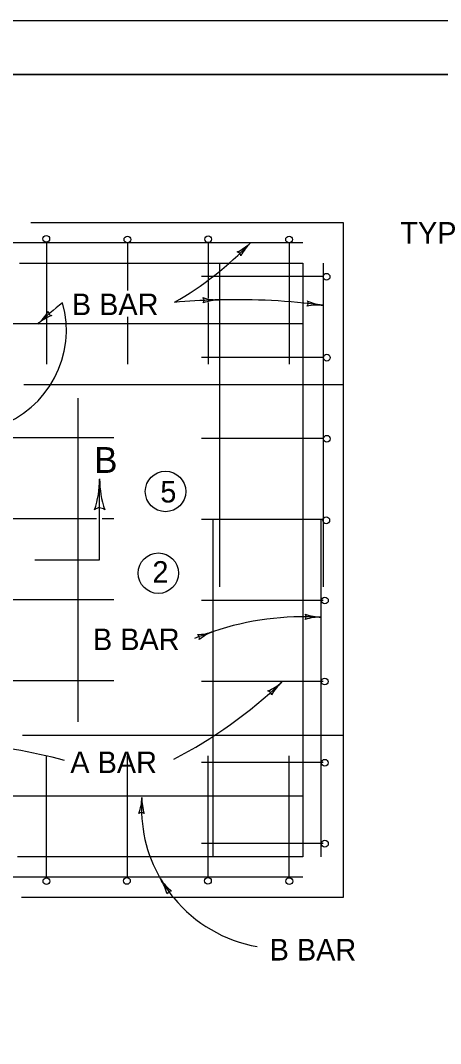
# Model space of a CAD drawing. Extents: x 997.6 to 1037, y 998.9 to 1022.8.
# Drawn here: x 1014.26 to 1018.15, y 1012.53 to 1022 of the extents above; entities that cross this region are included whole.
import ezdxf

# ---------------------------------------------------------------- set-up
doc = ezdxf.new("R2010")
doc.units = 0
for name, color, linetype in [('Level 1', 7, 'Continuous'), ('Level 10', 7, 'Continuous'), ('Level 11', 7, 'Continuous'), ('Level 14', 7, 'Continuous'), ('Level 2', 7, 'Continuous'), ('Level 5', 7, 'Continuous')]:
    doc.layers.add(name, color=color, linetype=linetype)

msp = doc.modelspace()

# ---------------------------------------------------------------- linework, layer by layer
at = {"layer": 'Level 1'}
for p, q in [((1014.3547, 1020.1284), (1017.2492, 1020.1284)), ((1017.2492, 1020.1284), (1017.2492, 1013.8784)), ((1014.2492, 1019.7534), (1016.8742, 1019.7534)), ((1016.8742, 1019.7534), (1016.8742, 1014.2534)), ((1014.2903, 1018.6284), (1017.2492, 1018.6284)), ((1014.9925, 1017.0034), (1014.9925, 1017.7534)), ((1014.391, 1017.0034), (1014.9925, 1017.0034)), ((1017.2492, 1015.3784), (1014.2794, 1015.3784)), ((1016.8742, 1014.2534), (1014.231, 1014.2534)), ((1017.2492, 1013.8784), (1014.2688, 1013.8784))]:
    msp.add_line(p, q, dxfattribs=at)
for centre in [(1015.6028, 1017.6378), (1015.5364, 1016.881)]:
    msp.add_circle(centre, 0.1875, dxfattribs=at)
for centre, radius, start, end in [((1016.0654, 1020.2791), 0.4687, 295.4698, 314.11653), ((1016.0654, 1020.2791), 0.4687, 295.4698, 314.11653), ((1016.7181, 1019.6061), 0.4687, 134.12264, 152.79143), ((1016.7181, 1019.6061), 0.4687, 134.12264, 152.79143), ((1016.7181, 1019.6061), 0.4687, 134.11042, 134.12264), ((1016.7181, 1019.6061), 0.4687, 134.11042, 134.12264), ((1016.2638, 1019.8185), 0.0375, 2.89724, 85.01394), ((1016.2638, 1019.8185), 0.0375, 2.89724, 85.01394), ((1016.0886, 1019.881), 0.4688, 252.79128, 271.43801), ((1015.9222, 1019.408), 0.0375, 320.21872, 42.33542), ((1016.1122, 1018.9438), 0.4688, 91.44412, 110.11291), ((1016.2491, 1012.9661), 6.448, 91.32125, 91.67364), ((1016.1122, 1018.9438), 0.4688, 91.4319, 91.44413), ((1016.8875, 1019.3804), 0.0375, 312.98076, 35.09746), ((1017.1122, 1019.8287), 0.4688, 245.55332, 264.20005), ((1014.1146, 1019.5456), 0.4688, 310.46152, 329.13031), ((1014.5544, 1019.3046), 0.0375, 179.23612, 261.35282), ((1017.0175, 1018.896), 0.4688, 84.20616, 102.87495), ((1017.0175, 1018.896), 0.4688, 84.19394, 84.20616), ((1014.7229, 1018.8324), 0.4688, 111.80868, 130.45541), ((1014.1146, 1019.5456), 0.4688, 310.4493, 310.46153), ((1014.1019, 1017.7534), 0.8906, 341.34716, 359.99389), ((1015.8831, 1017.7534), 0.8906, 179.98778, 180), ((1015.8831, 1017.7534), 0.8906, 180, 198.66878), ((1014.9924, 1017.4147), 0.0713, 48.7746, 130.89129), ((1016.8685, 1016.4783), 0.0375, 317.32438, 39.44108), ((1017.0348, 1016.0052), 0.4688, 88.54978, 107.21857), ((1017.0585, 1016.9423), 0.4688, 249.89694, 268.54367), ((1017.0348, 1016.0052), 0.4688, 88.53756, 88.54978), ((1016.8898, 1013.8148), 2.6636, 108.44949, 112.44568), ((1015.883, 1016.7807), 0.4687, 271.80691, 290.45364), ((1015.883, 1016.7807), 0.4687, 271.80691, 290.45364), ((1015.8798, 1016.2792), 0.0375, 339.23435, 61.35105), ((1015.8798, 1016.2792), 0.0375, 339.23435, 61.35105), ((1016.2107, 1015.9023), 0.4687, 110.45976, 129.12854), ((1016.2107, 1015.9023), 0.4687, 110.45976, 129.12854), ((1016.2107, 1015.9023), 0.4687, 110.44753, 110.45976), ((1016.2107, 1015.9023), 0.4687, 110.44753, 110.45976), ((1016.3689, 1016.2229), 0.4688, 292.80937, 311.4561), ((1016.5456, 1015.7536), 0.0375, 0.23681, 82.35351), ((1016.9896, 1015.5203), 0.4688, 131.46221, 150.131), ((1016.9896, 1015.5203), 0.4688, 131.44999, 131.46221), ((1014.9158, 1014.8171), 0.4687, 339.83695, 358.48368), ((1015.853, 1014.7924), 0.4687, 178.48979, 197.15857), ((1015.853, 1014.7924), 0.4687, 178.47757, 178.48979), ((1015.3797, 1014.6266), 0.0375, 47.26439, 129.38108), ((1015.9488, 1014.3057), 0.4687, 213.16177, 213.17399), ((1016.6795, 1014.7023), 1.2991, 210.18373, 219.64824), ((1015.9488, 1014.3057), 0.4687, 213.17399, 231.84278), ((1015.1642, 1013.7927), 0.4687, 14.52115, 33.16788), ((1015.654, 1013.8999), 0.0375, 81.94859, 164.06528)]:
    msp.add_arc(centre, radius, start, end, dxfattribs=at)
at = {"layer": 'Level 10'}
msp.add_line((1007, 1021.5), (1035.5, 1021.5), dxfattribs=at)
at = {"layer": 'Level 11'}
msp.add_lwpolyline([(1007, 1000.5), (1035.5, 1000.5), (1035.5, 1021.5), (1007, 1021.5)], close=True, dxfattribs=at)
at = {"layer": 'Level 14'}
msp.add_line((1000, 1022), (1036, 1022), dxfattribs=at)
at = {"layer": 'Level 2'}
for p, q in [((1016.8742, 1019.9409), (1013.8742, 1019.9409)), ((1014.4992, 1019.9409), (1014.4992, 1018.8159)), ((1015.2492, 1019.9409), (1015.2492, 1019.4992)), ((1015.9992, 1019.9409), (1015.9992, 1019.4293)), ((1016.7492, 1019.9409), (1016.7492, 1018.8159)), ((1016.1025, 1019.7534), (1016.1025, 1016.7534)), ((1017.0617, 1019.7534), (1017.0617, 1016.7534)), ((1017.0617, 1019.6284), (1015.9367, 1019.6284)), ((1015.9992, 1019.3875), (1015.9992, 1018.8159)), ((1015.2492, 1019.2563), (1015.2492, 1018.8159)), ((1016.8742, 1019.1909), (1013.8742, 1019.1909)), ((1017.0617, 1018.8784), (1015.9367, 1018.8784)), ((1014.7903, 1018.5033), (1014.7903, 1015.5033)), ((1014.0006, 1018.1382), (1015.1256, 1018.1382)), ((1017.0617, 1018.1284), (1015.9367, 1018.1284)), ((1014.0006, 1017.3882), (1014.9623, 1017.3882)), ((1015.0148, 1017.3882), (1015.1256, 1017.3882)), ((1017.0617, 1017.3784), (1015.9367, 1017.3784)), ((1016.0445, 1014.2534), (1016.0445, 1017.3784)), ((1017.0445, 1014.2534), (1017.0445, 1017.3784)), ((1014.0006, 1016.6382), (1015.1256, 1016.6382)), ((1017.0617, 1016.6284), (1015.9367, 1016.6284)), ((1014.0006, 1015.8882), (1015.1256, 1015.8882)), ((1017.0617, 1015.8784), (1015.9367, 1015.8784)), ((1014.4992, 1014.0659), (1014.4992, 1015.1909)), ((1015.2492, 1014.0659), (1015.2492, 1015.1909)), ((1017.0617, 1015.1284), (1015.9367, 1015.1284)), ((1015.9992, 1014.0659), (1015.9992, 1015.1909)), ((1016.7492, 1014.0659), (1016.7492, 1015.1909)), ((1016.8742, 1014.8159), (1013.8742, 1014.8159)), ((1017.0617, 1014.3784), (1015.9367, 1014.3784)), ((1016.8742, 1014.0659), (1013.8742, 1014.0659))]:
    msp.add_line(p, q, dxfattribs=at)
for centre in [(1014.4985, 1019.9779), (1015.25, 1019.9719), (1015.9982, 1019.9737), (1016.7472, 1019.9714), (1017.0949, 1019.6264), (1017.0972, 1018.8773), (1017.0966, 1018.1263), (1017.0914, 1017.371), (1017.0792, 1016.6279), (1017.0774, 1015.8778), (1017.0789, 1015.1259), (1017.079, 1014.3761), (1014.4997, 1014.0291), (1015.2452, 1014.0313), (1015.9959, 1014.0319), (1016.7494, 1014.0297)]:
    msp.add_circle(centre, 0.0313, dxfattribs=at)
at = {"layer": 'Level 5'}
for centre, radius, start, end in [((1014.0904, 1022.1501), 3.1889, 300.04217, 316.19206), ((1013.7384, 1019.1323), 0.9462, 288.89735, 15.56194), ((1016.444, 1017.0486), 2.9467, 127.50637, 133.41668), ((1016.2491, 1012.9661), 6.448, 91.67364, 95.00192), ((1016.2491, 1012.9661), 6.448, 82.73218, 91.29883), ((1016.8898, 1013.8148), 2.6636, 86.62404, 108.44949), ((1013.7214, 1018.9673), 4.2816, 297.23496, 313.69551), ((1013.4461, 1010.6618), 4.6485, 74.75184, 86.50493), ((1016.6795, 1014.7023), 1.2991, 175.47756, 210.00778), ((1016.6795, 1014.7023), 1.2991, 219.64824, 259.8818)]:
    msp.add_arc(centre, radius, start, end, dxfattribs=at)

# ---------------------------------------------------------------- texts
at = {"layer": 'Level 1'}
for s, height, p in [('TYP', 0.2, (1017.7778, 1019.9329)), ('B BAR', 0.2, (1014.7353, 1019.2708)), ('B', 0.24, (1014.9434, 1017.8099)), ('5', 0.2, (1015.5547, 1017.5358)), ('2', 0.2, (1015.4813, 1016.7928)), ('B BAR', 0.2, (1014.9309, 1016.1683)), ('A BAR', 0.2, (1014.721, 1015.0298)), ('B BAR', 0.2, (1016.5668, 1013.2943))]:
    msp.add_text(s, height=height, dxfattribs=at).set_placement(p)

doc.saveas('drawing.dxf')
